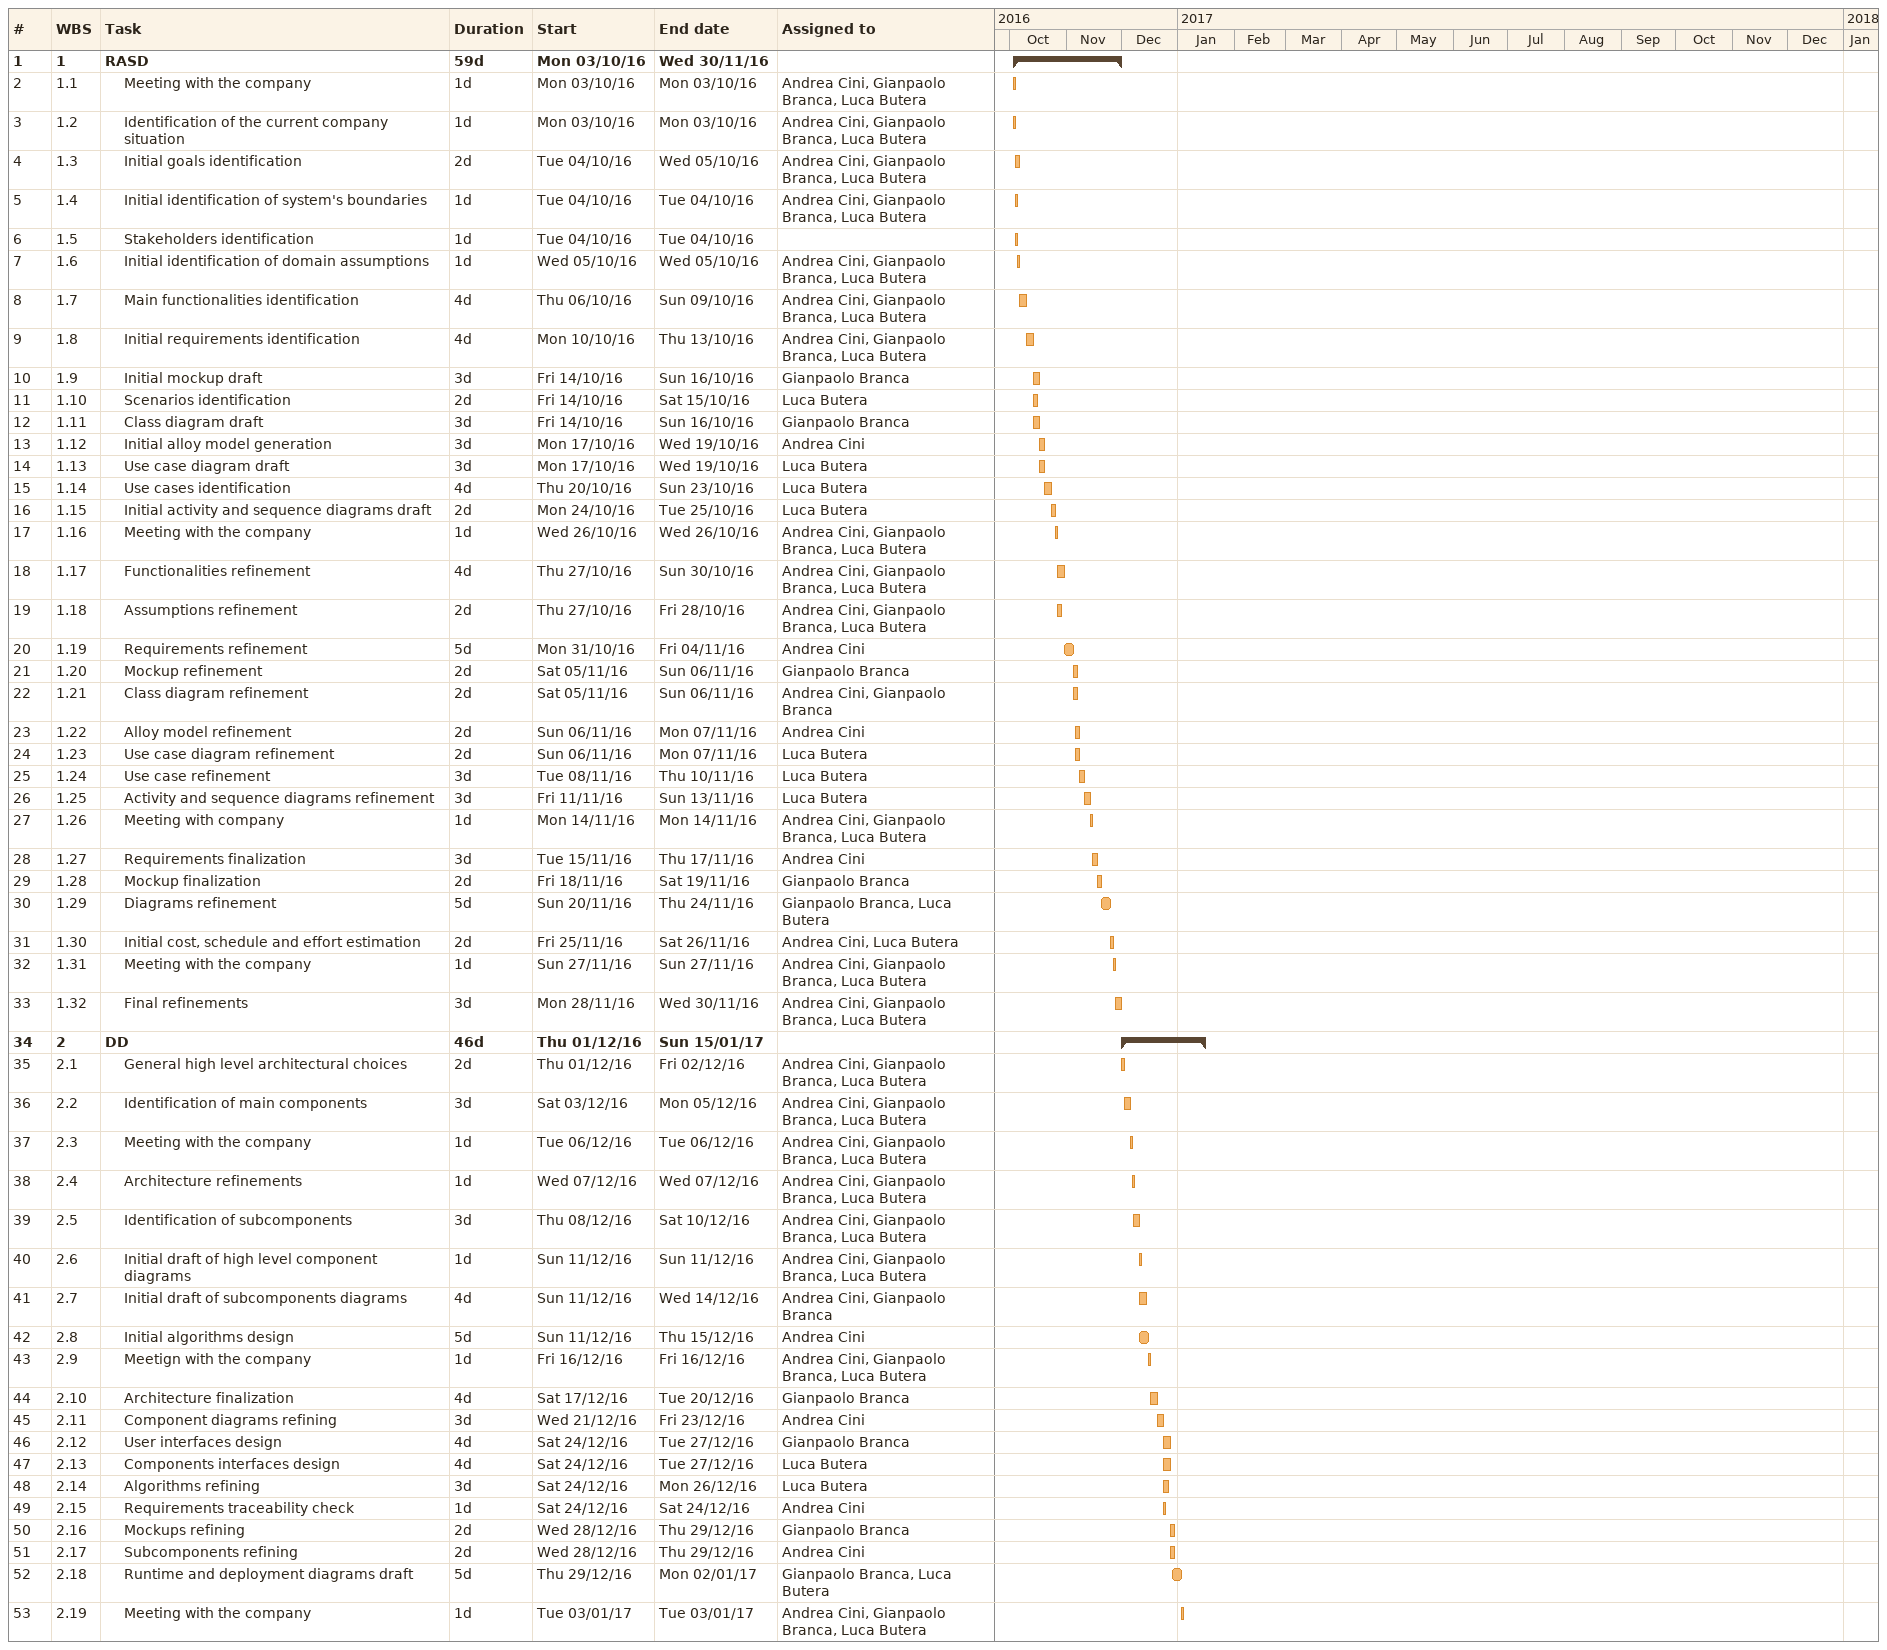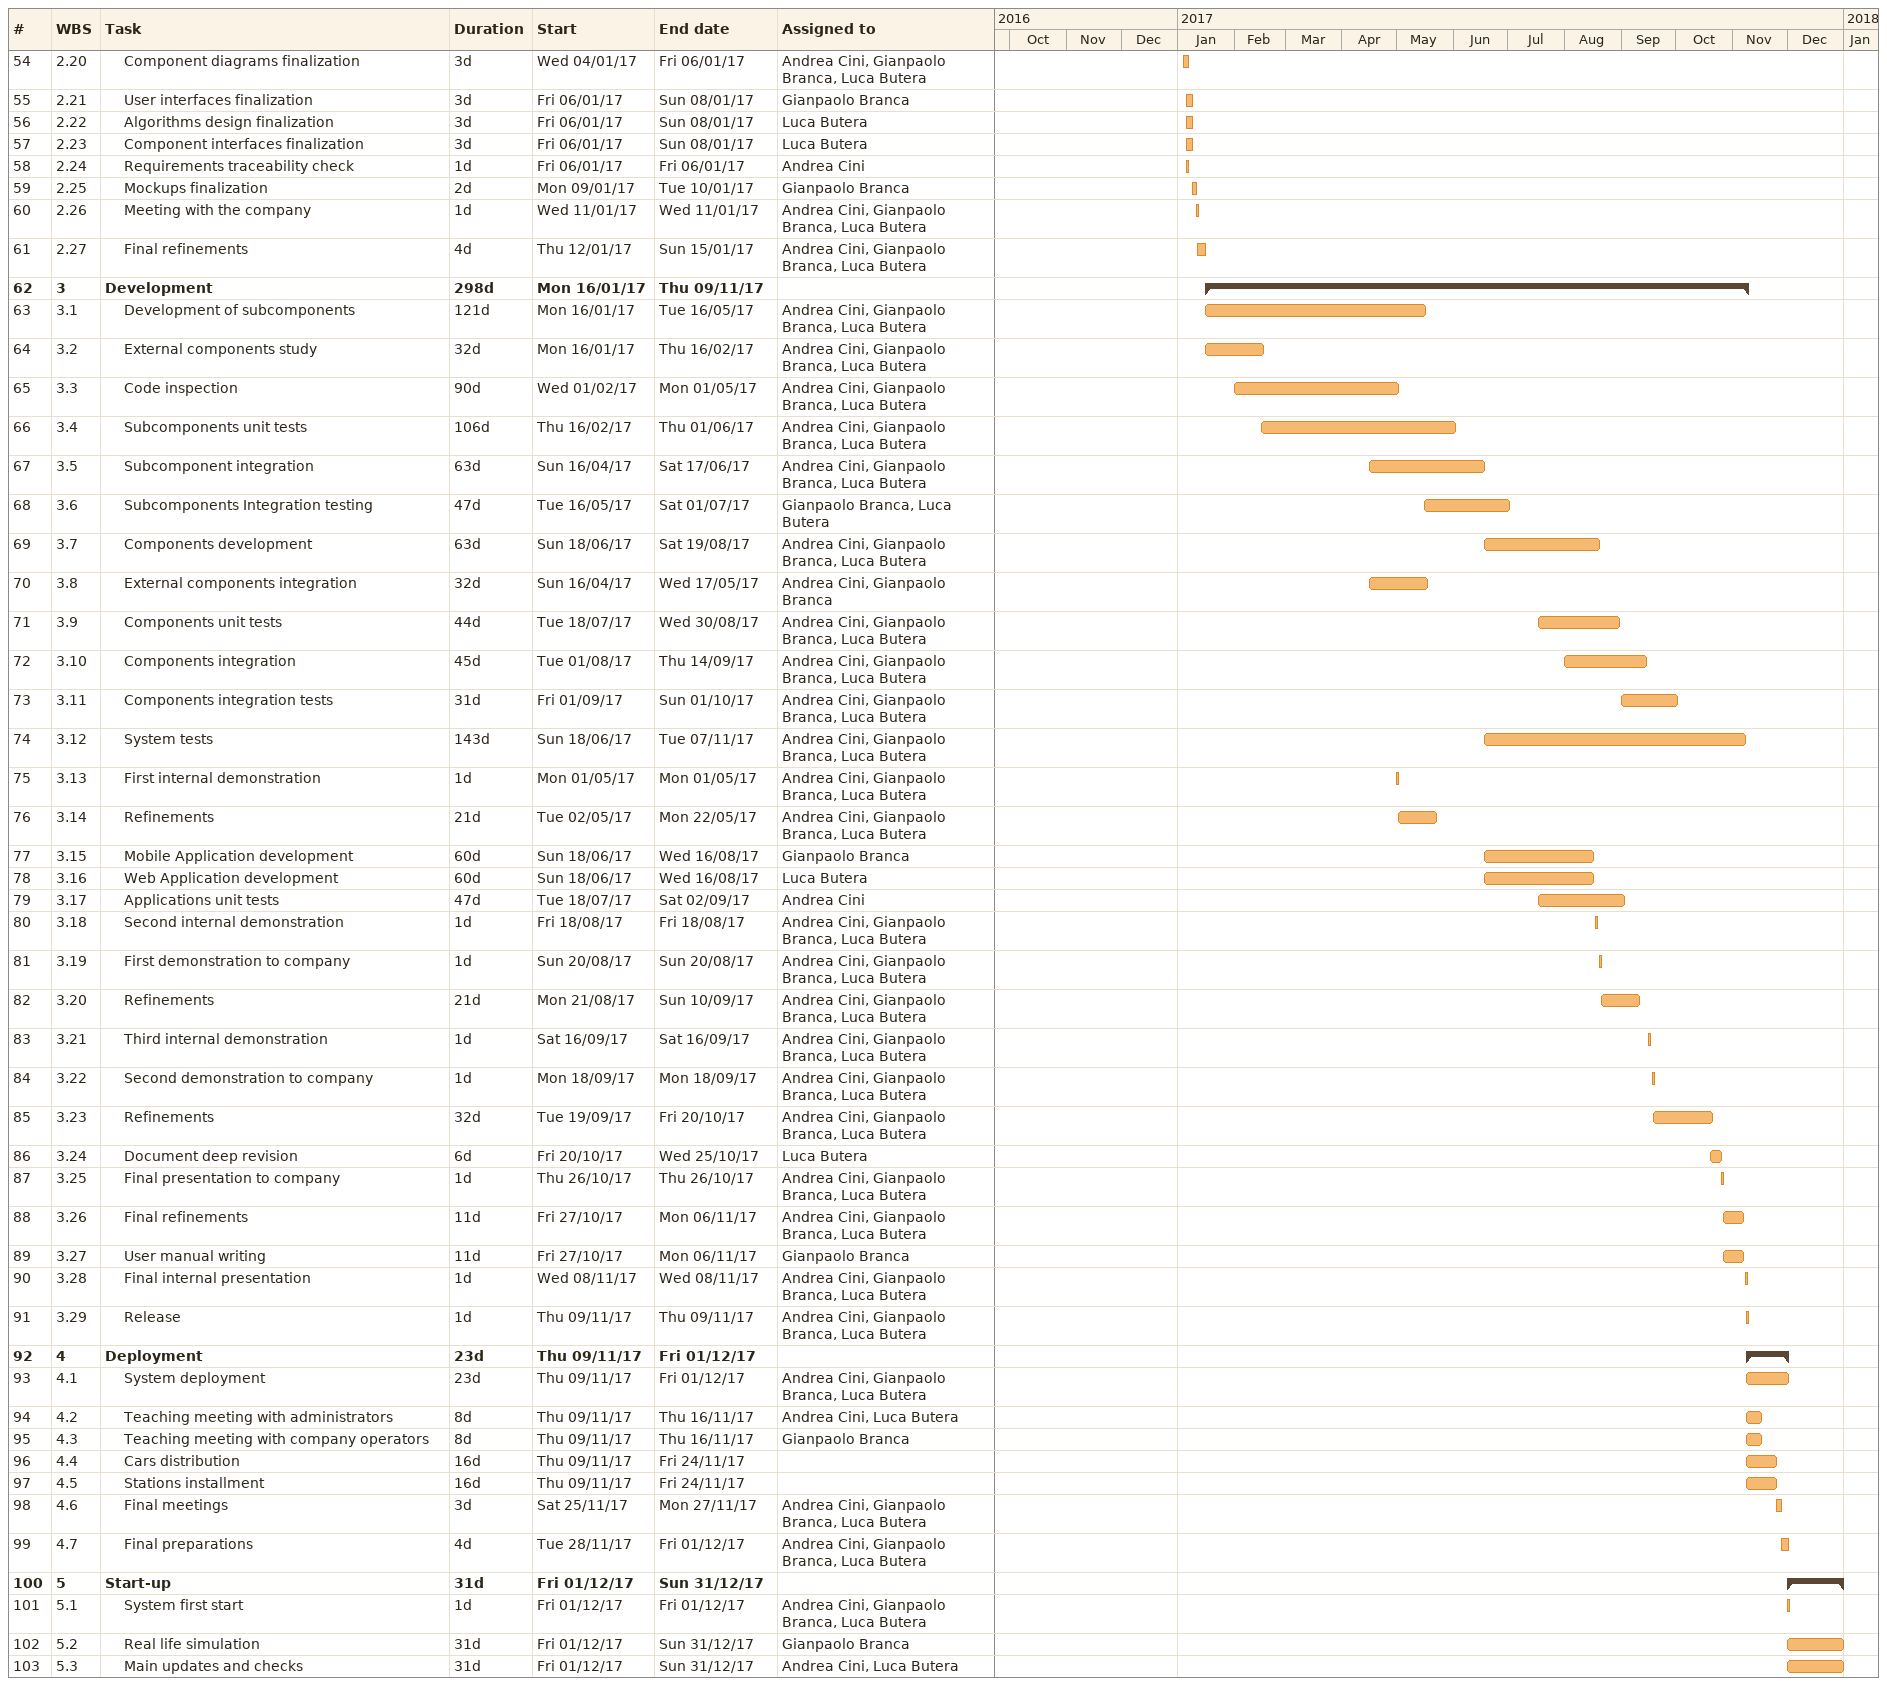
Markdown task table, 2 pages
| ID | WBS | Task | Duration | Start | Finish | Resources |
|---|---|---|---|---|---|---|
| 1 | 1 | **RASD** | 59d | 2016-10-03 | 2016-11-30 |  |
| 2 | 1.1 | Meeting with the company | 1d | 2016-10-03 | 2016-10-03 | Andrea Cini, Gianpaolo Branca, Luca Butera |
| 3 | 1.2 | Identification of the current company situation | 1d | 2016-10-03 | 2016-10-03 | Andrea Cini, Gianpaolo Branca, Luca Butera |
| 4 | 1.3 | Initial goals identification | 2d | 2016-10-04 | 2016-10-05 | Andrea Cini, Gianpaolo Branca, Luca Butera |
| 5 | 1.4 | Initial identification of system's boundaries | 1d | 2016-10-04 | 2016-10-04 | Andrea Cini, Gianpaolo Branca, Luca Butera |
| 6 | 1.5 | Stakeholders identification | 1d | 2016-10-04 | 2016-10-04 |  |
| 7 | 1.6 | Initial identification of domain assumptions | 1d | 2016-10-05 | 2016-10-05 | Andrea Cini, Gianpaolo Branca, Luca Butera |
| 8 | 1.7 | Main functionalities identification | 4d | 2016-10-06 | 2016-10-09 | Andrea Cini, Gianpaolo Branca, Luca Butera |
| 9 | 1.8 | Initial requirements identification | 4d | 2016-10-10 | 2016-10-13 | Andrea Cini, Gianpaolo Branca, Luca Butera |
| 10 | 1.9 | Initial mockup draft | 3d | 2016-10-14 | 2016-10-16 | Gianpaolo Branca |
| 11 | 1.10 | Scenarios identification | 2d | 2016-10-14 | 2016-10-15 | Luca Butera |
| 12 | 1.11 | Class diagram draft | 3d | 2016-10-14 | 2016-10-16 | Gianpaolo Branca |
| 13 | 1.12 | Initial alloy model generation | 3d | 2016-10-17 | 2016-10-19 | Andrea Cini |
| 14 | 1.13 | Use case diagram draft | 3d | 2016-10-17 | 2016-10-19 | Luca Butera |
| 15 | 1.14 | Use cases identification | 4d | 2016-10-20 | 2016-10-23 | Luca Butera |
| 16 | 1.15 | Initial activity and sequence diagrams draft | 2d | 2016-10-24 | 2016-10-25 | Luca Butera |
| 17 | 1.16 | Meeting with the company | 1d | 2016-10-26 | 2016-10-26 | Andrea Cini, Gianpaolo Branca, Luca Butera |
| 18 | 1.17 | Functionalities refinement | 4d | 2016-10-27 | 2016-10-30 | Andrea Cini, Gianpaolo Branca, Luca Butera |
| 19 | 1.18 | Assumptions refinement | 2d | 2016-10-27 | 2016-10-28 | Andrea Cini, Gianpaolo Branca, Luca Butera |
| 20 | 1.19 | Requirements refinement | 5d | 2016-10-31 | 2016-11-04 | Andrea Cini |
| 21 | 1.20 | Mockup refinement | 2d | 2016-11-05 | 2016-11-06 | Gianpaolo Branca |
| 22 | 1.21 | Class diagram refinement | 2d | 2016-11-05 | 2016-11-06 | Andrea Cini, Gianpaolo Branca |
| 23 | 1.22 | Alloy model refinement | 2d | 2016-11-06 | 2016-11-07 | Andrea Cini |
| 24 | 1.23 | Use case diagram refinement | 2d | 2016-11-06 | 2016-11-07 | Luca Butera |
| 25 | 1.24 | Use case refinement | 3d | 2016-11-08 | 2016-11-10 | Luca Butera |
| 26 | 1.25 | Activity and sequence diagrams refinement | 3d | 2016-11-11 | 2016-11-13 | Luca Butera |
| 27 | 1.26 | Meeting with company | 1d | 2016-11-14 | 2016-11-14 | Andrea Cini, Gianpaolo Branca, Luca Butera |
| 28 | 1.27 | Requirements finalization | 3d | 2016-11-15 | 2016-11-17 | Andrea Cini |
| 29 | 1.28 | Mockup finalization | 2d | 2016-11-18 | 2016-11-19 | Gianpaolo Branca |
| 30 | 1.29 | Diagrams refinement | 5d | 2016-11-20 | 2016-11-24 | Gianpaolo Branca, Luca Butera |
| 31 | 1.30 | Initial cost, schedule and effort estimation | 2d | 2016-11-25 | 2016-11-26 | Andrea Cini, Luca Butera |
| 32 | 1.31 | Meeting with the company | 1d | 2016-11-27 | 2016-11-27 | Andrea Cini, Gianpaolo Branca, Luca Butera |
| 33 | 1.32 | Final refinements | 3d | 2016-11-28 | 2016-11-30 | Andrea Cini, Gianpaolo Branca, Luca Butera |
| 34 | 2 | **DD** | 46d | 2016-12-01 | 2017-01-15 |  |
| 35 | 2.1 | General high level architectural choices | 2d | 2016-12-01 | 2016-12-02 | Andrea Cini, Gianpaolo Branca, Luca Butera |
| 36 | 2.2 | Identification of main components | 3d | 2016-12-03 | 2016-12-05 | Andrea Cini, Gianpaolo Branca, Luca Butera |
| 37 | 2.3 | Meeting with the company | 1d | 2016-12-06 | 2016-12-06 | Andrea Cini, Gianpaolo Branca, Luca Butera |
| 38 | 2.4 | Architecture refinements | 1d | 2016-12-07 | 2016-12-07 | Andrea Cini, Gianpaolo Branca, Luca Butera |
| 39 | 2.5 | Identification of subcomponents | 3d | 2016-12-08 | 2016-12-10 | Andrea Cini, Gianpaolo Branca, Luca Butera |
| 40 | 2.6 | Initial draft of high level component diagrams | 1d | 2016-12-11 | 2016-12-11 | Andrea Cini, Gianpaolo Branca, Luca Butera |
| 41 | 2.7 | Initial draft of subcomponents diagrams | 4d | 2016-12-11 | 2016-12-14 | Andrea Cini, Gianpaolo Branca |
| 42 | 2.8 | Initial algorithms design | 5d | 2016-12-11 | 2016-12-15 | Andrea Cini |
| 43 | 2.9 | Meetign with the company | 1d | 2016-12-16 | 2016-12-16 | Andrea Cini, Gianpaolo Branca, Luca Butera |
| 44 | 2.10 | Architecture finalization | 4d | 2016-12-17 | 2016-12-20 | Gianpaolo Branca |
| 45 | 2.11 | Component diagrams refining | 3d | 2016-12-21 | 2016-12-23 | Andrea Cini |
| 46 | 2.12 | User interfaces design | 4d | 2016-12-24 | 2016-12-27 | Gianpaolo Branca |
| 47 | 2.13 | Components interfaces design | 4d | 2016-12-24 | 2016-12-27 | Luca Butera |
| 48 | 2.14 | Algorithms refining | 3d | 2016-12-24 | 2016-12-26 | Luca Butera |
| 49 | 2.15 | Requirements traceability check | 1d | 2016-12-24 | 2016-12-24 | Andrea Cini |
| 50 | 2.16 | Mockups refining | 2d | 2016-12-28 | 2016-12-29 | Gianpaolo Branca |
| 51 | 2.17 | Subcomponents refining | 2d | 2016-12-28 | 2016-12-29 | Andrea Cini |
| 52 | 2.18 | Runtime and deployment diagrams draft | 5d | 2016-12-29 | 2017-01-02 | Gianpaolo Branca, Luca Butera |
| 53 | 2.19 | Meeting with the company | 1d | 2017-01-03 | 2017-01-03 | Andrea Cini, Gianpaolo Branca, Luca Butera |
| 54 | 2.20 | Component diagrams finalization | 3d | 2017-01-04 | 2017-01-06 | Andrea Cini, Gianpaolo Branca, Luca Butera |
| 55 | 2.21 | User interfaces finalization | 3d | 2017-01-06 | 2017-01-08 | Gianpaolo Branca |
| 56 | 2.22 | Algorithms design finalization | 3d | 2017-01-06 | 2017-01-08 | Luca Butera |
| 57 | 2.23 | Component interfaces finalization | 3d | 2017-01-06 | 2017-01-08 | Luca Butera |
| 58 | 2.24 | Requirements traceability check | 1d | 2017-01-06 | 2017-01-06 | Andrea Cini |
| 59 | 2.25 | Mockups finalization | 2d | 2017-01-09 | 2017-01-10 | Gianpaolo Branca |
| 60 | 2.26 | Meeting with the company | 1d | 2017-01-11 | 2017-01-11 | Andrea Cini, Gianpaolo Branca, Luca Butera |
| 61 | 2.27 | Final refinements | 4d | 2017-01-12 | 2017-01-15 | Andrea Cini, Gianpaolo Branca, Luca Butera |
| 62 | 3 | **Development** | 298d | 2017-01-16 | 2017-11-09 |  |
| 63 | 3.1 | Development of subcomponents | 121d | 2017-01-16 | 2017-05-16 | Andrea Cini, Gianpaolo Branca, Luca Butera |
| 64 | 3.2 | External components study | 32d | 2017-01-16 | 2017-02-16 | Andrea Cini, Gianpaolo Branca, Luca Butera |
| 65 | 3.3 | Code inspection | 90d | 2017-02-01 | 2017-05-01 | Andrea Cini, Gianpaolo Branca, Luca Butera |
| 66 | 3.4 | Subcomponents unit tests | 106d | 2017-02-16 | 2017-06-01 | Andrea Cini, Gianpaolo Branca, Luca Butera |
| 67 | 3.5 | Subcomponent integration | 63d | 2017-04-16 | 2017-06-17 | Andrea Cini, Gianpaolo Branca, Luca Butera |
| 68 | 3.6 | Subcomponents Integration testing | 47d | 2017-05-16 | 2017-07-01 | Gianpaolo Branca, Luca Butera |
| 69 | 3.7 | Components development | 63d | 2017-06-18 | 2017-08-19 | Andrea Cini, Gianpaolo Branca, Luca Butera |
| 70 | 3.8 | External components integration | 32d | 2017-04-16 | 2017-05-17 | Andrea Cini, Gianpaolo Branca |
| 71 | 3.9 | Components unit tests | 44d | 2017-07-18 | 2017-08-30 | Andrea Cini, Gianpaolo Branca, Luca Butera |
| 72 | 3.10 | Components integration | 45d | 2017-08-01 | 2017-09-14 | Andrea Cini, Gianpaolo Branca, Luca Butera |
| 73 | 3.11 | Components integration tests | 31d | 2017-09-01 | 2017-10-01 | Andrea Cini, Gianpaolo Branca, Luca Butera |
| 74 | 3.12 | System tests | 143d | 2017-06-18 | 2017-11-07 | Andrea Cini, Gianpaolo Branca, Luca Butera |
| 75 | 3.13 | First internal demonstration | 1d | 2017-05-01 | 2017-05-01 | Andrea Cini, Gianpaolo Branca, Luca Butera |
| 76 | 3.14 | Refinements | 21d | 2017-05-02 | 2017-05-22 | Andrea Cini, Gianpaolo Branca, Luca Butera |
| 77 | 3.15 | Mobile Application development | 60d | 2017-06-18 | 2017-08-16 | Gianpaolo Branca |
| 78 | 3.16 | Web Application development | 60d | 2017-06-18 | 2017-08-16 | Luca Butera |
| 79 | 3.17 | Applications unit tests | 47d | 2017-07-18 | 2017-09-02 | Andrea Cini |
| 80 | 3.18 | Second internal demonstration | 1d | 2017-08-18 | 2017-08-18 | Andrea Cini, Gianpaolo Branca, Luca Butera |
| 81 | 3.19 | First demonstration to company | 1d | 2017-08-20 | 2017-08-20 | Andrea Cini, Gianpaolo Branca, Luca Butera |
| 82 | 3.20 | Refinements | 21d | 2017-08-21 | 2017-09-10 | Andrea Cini, Gianpaolo Branca, Luca Butera |
| 83 | 3.21 | Third internal demonstration | 1d | 2017-09-16 | 2017-09-16 | Andrea Cini, Gianpaolo Branca, Luca Butera |
| 84 | 3.22 | Second demonstration to company | 1d | 2017-09-18 | 2017-09-18 | Andrea Cini, Gianpaolo Branca, Luca Butera |
| 85 | 3.23 | Refinements | 32d | 2017-09-19 | 2017-10-20 | Andrea Cini, Gianpaolo Branca, Luca Butera |
| 86 | 3.24 | Document deep revision | 6d | 2017-10-20 | 2017-10-25 | Luca Butera |
| 87 | 3.25 | Final presentation to company | 1d | 2017-10-26 | 2017-10-26 | Andrea Cini, Gianpaolo Branca, Luca Butera |
| 88 | 3.26 | Final refinements | 11d | 2017-10-27 | 2017-11-06 | Andrea Cini, Gianpaolo Branca, Luca Butera |
| 89 | 3.27 | User manual writing | 11d | 2017-10-27 | 2017-11-06 | Gianpaolo Branca |
| 90 | 3.28 | Final internal presentation | 1d | 2017-11-08 | 2017-11-08 | Andrea Cini, Gianpaolo Branca, Luca Butera |
| 91 | 3.29 | Release | 1d | 2017-11-09 | 2017-11-09 | Andrea Cini, Gianpaolo Branca, Luca Butera |
| 92 | 4 | **Deployment** | 23d | 2017-11-09 | 2017-12-01 |  |
| 93 | 4.1 | System deployment | 23d | 2017-11-09 | 2017-12-01 | Andrea Cini, Gianpaolo Branca, Luca Butera |
| 94 | 4.2 | Teaching meeting with administrators | 8d | 2017-11-09 | 2017-11-16 | Andrea Cini, Luca Butera |
| 95 | 4.3 | Teaching meeting with company operators | 8d | 2017-11-09 | 2017-11-16 | Gianpaolo Branca |
| 96 | 4.4 | Cars distribution | 16d | 2017-11-09 | 2017-11-24 |  |
| 97 | 4.5 | Stations installment | 16d | 2017-11-09 | 2017-11-24 |  |
| 98 | 4.6 | Final meetings | 3d | 2017-11-25 | 2017-11-27 | Andrea Cini, Gianpaolo Branca, Luca Butera |
| 99 | 4.7 | Final preparations | 4d | 2017-11-28 | 2017-12-01 | Andrea Cini, Gianpaolo Branca, Luca Butera |
| 100 | 5 | **Start-up** | 31d | 2017-12-01 | 2017-12-31 |  |
| 101 | 5.1 | System first start | 1d | 2017-12-01 | 2017-12-01 | Andrea Cini, Gianpaolo Branca, Luca Butera |
| 102 | 5.2 | Real life simulation | 31d | 2017-12-01 | 2017-12-31 | Gianpaolo Branca |
| 103 | 5.3 | Main updates and checks | 31d | 2017-12-01 | 2017-12-31 | Andrea Cini, Luca Butera |
